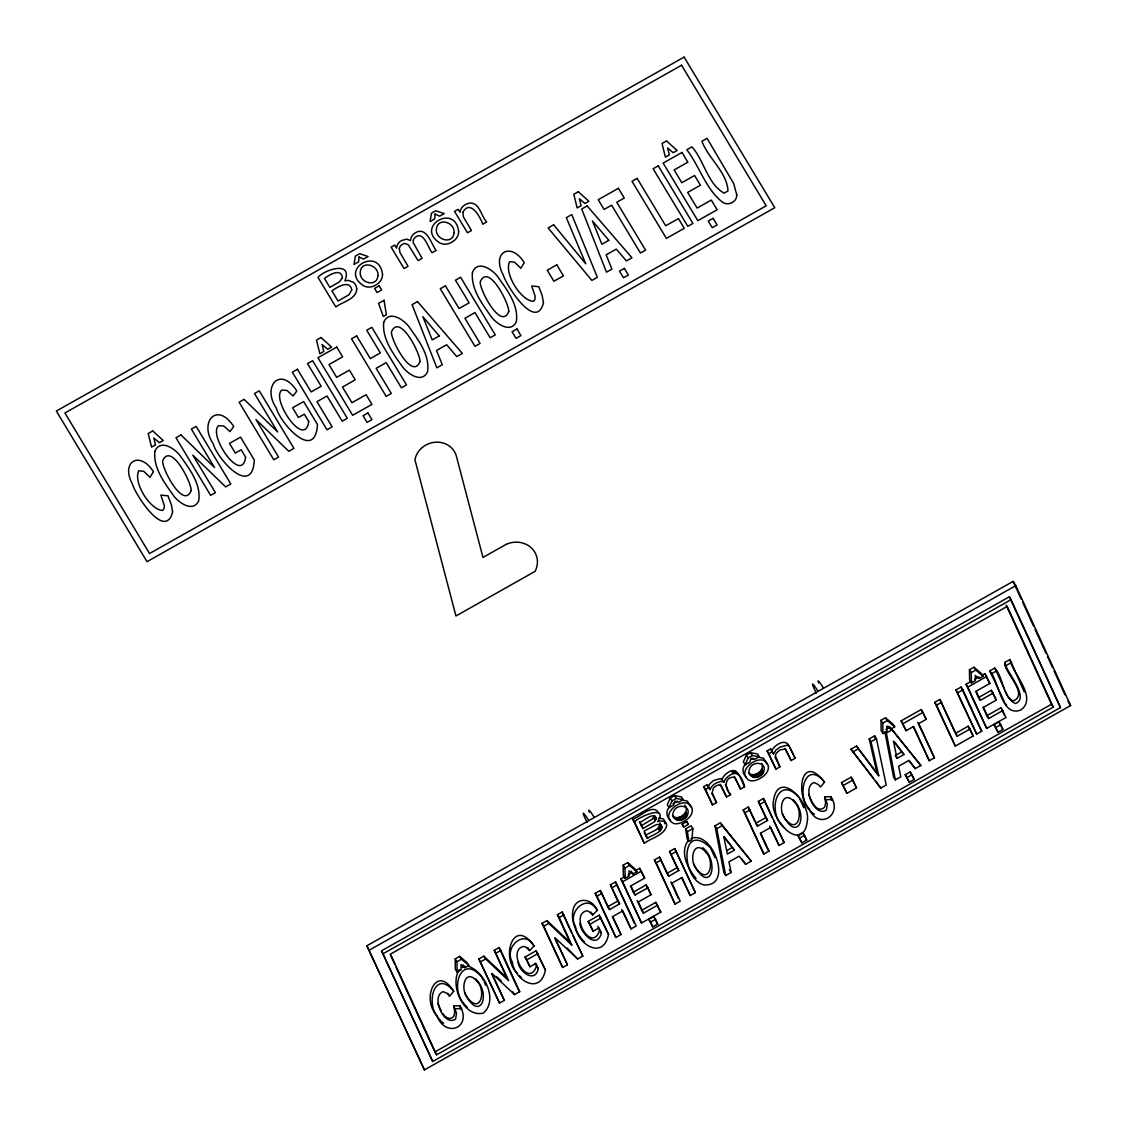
<?xml version="1.0" encoding="UTF-8"?>
<svg xmlns="http://www.w3.org/2000/svg" width="1127" height="1127" viewBox="0 0 1127 1127"><rect width="100%" height="100%" fill="white"/><g stroke="black" fill="none" stroke-linecap="round" stroke-linejoin="round"><path stroke-width="1.5" d="M692.866 828.584L691.936 839.685L688.851 841.432L687.061 838.615L685.61 828.838L691.062 825.767L692.866 828.584L687.4 831.67L688.851 841.432M647.49 838.375L644.151 831.078L656.661 824.485L660.957 824.809C664.944 832.247 650.997 834.98 647.49 838.375L645.701 835.558C649.673 831.768 660.915 830.374 659.901 822.964M641.221 825.753L652.294 819.202L654.548 815.554L656.337 818.385L654.083 822.02L643.01 828.57L639.46 821.907M518.068 962.219C519.237 972.164 535.184 983.617 538.269 968.713L535.874 963.486L530 966.797L525.027 957.02L536.086 950.794L545.398 970.051C540.242 996.155 514.264 980.039 512.362 962.035C503.389 947.413 524.745 927.986 534.029 946.088L529.634 950.512L525.421 946.849L523.153 946.469C506.164 951.301 529.07 989.337 536.48 965.895L535.283 963.275M579.856 923.365C580.785 933.508 596.958 949.793 601.395 933.128L599 927.887L593.126 931.212L588.153 921.435L599.212 915.194L608.524 934.452C603.354 960.57 577.39 944.44 575.488 926.45C566.515 911.813 587.871 892.401 597.141 910.489L592.76 914.913L588.548 911.25L586.265 910.87C569.29 915.702 592.196 953.752 599.606 930.31L597.803 926.38M672.509 815.666C678.144 821.907 690.541 812.088 684.906 805.143M687.512 814.849C691.457 804.875 676.439 803.354 673.509 811.637C669.537 821.583 684.596 823.175 687.512 814.849L685.723 812.032M748.61 772.756C753.766 778.546 765.318 770.474 761.739 763.5M763.599 771.939C767.557 761.965 752.526 760.457 749.596 768.727C745.637 778.687 760.697 780.264 763.599 771.939L761.81 769.121M670.227 798.029L667.269 804.805L669.058 807.622L673.65 805.03L675.045 801.156L678.623 802.227L683.173 799.663L681.384 796.845L674.51 795.62L670.227 798.029L672.016 800.86L669.058 807.622M746.328 755.132L743.369 761.894L745.158 764.712L749.751 762.134L751.146 758.246L754.724 759.33L759.274 756.766L757.471 753.935L750.61 752.709L746.328 755.132L748.117 757.95L745.158 764.712M723.985 782.011L720.702 781.363L716.068 783.082A9.565 5.903 -32.4 0 0 710.869 787.886L710.038 789.633L708.249 786.815L709.08 785.054A9.565 5.903 -32.4 0 1 714.279 780.264L720.745 778.574L723.985 782.011L724.957 779.969A9.326 5.762 -32.4 0 1 730.071 775.193C738.157 768.966 743.214 780.18 744.567 786.787L740.58 789.041L734.367 776.531M722.196 779.18L723.168 777.151A9.326 5.762 -32.4 0 1 728.281 772.375C738.27 765.332 740.946 780.729 744.567 786.787M785.068 748.356L791.14 760.528L795.155 758.274L789.435 746.412L787.308 745.186L779.87 747.116L775.813 750.202L773.488 753.893L771.699 751.075C773.883 745.201 785.406 737.791 789.027 745.989M459.393 969.586C449.067 984.589 463.775 1018.428 483.511 1012.99C498.402 999.945 484.314 971.037 467.818 966.093M688.217 840.559C679.525 852.294 687.738 868.706 696.077 878.356M669.649 806.636C666.029 810.116 665.86 816.511 669.959 819.681M745.75 763.726C742.115 767.205 741.96 773.601 746.06 776.771M453.744 1005.96L456.491 1013.187L455.576 1019.118C444.108 1027.176 430.444 996.409 443.108 991.619L447.532 993.648L449.532 996.127L453.716 991.295C436.346 963.176 421.146 998.747 436.572 1015.047C445.404 1039.122 472.622 1027.542 459.901 1005.721L453.744 1005.96L454.801 1012.201L453.787 1016.286C450.631 1020.893 444.7 1017.202 442.756 1013.398M824.555 782.194L820.386 787.026L818.371 784.547L813.962 782.518C801.297 787.308 814.948 818.075 826.415 810.003L827.331 804.086L824.598 796.859L830.74 796.62C843.461 814.666 818.413 830.937 809.2 808.763C795.803 795.324 805.495 758.626 824.555 782.194C799.564 749.23 793.38 802.452 814.441 814.201M672.988 803.678L677.44 801.198M366.881 945.764L1013.103 581.391L1015.793 585.631L1070.65 705.53L424.428 1069.903L366.881 945.764L424.428 1069.903M369.571 950.005L1015.793 585.631M381.546 950.794L1009.299 596.831L1011.088 599.649L1060.465 707.559L432.712 1061.521L381.546 950.794L432.712 1061.521M383.335 953.611L1011.088 599.649M644.32 843.32L634.6 822.104C637.318 817.23 669.269 803.565 657.675 821.583L660.647 820.865L664.986 821.752A11.002 6.79 -32.4 0 1 666.48 826.57C663.211 835.896 651.251 837.854 644.32 843.32L632.81 819.273C639.009 817.596 653.505 802.579 658.703 813.159M672.016 800.86L676.299 798.437L683.173 799.663M748.117 757.95L752.399 755.541L759.274 756.766M740.58 789.041L734.734 777.32C724.14 775.925 724.351 788.942 730.578 794.676L726.563 796.944L721.055 785.575L718.223 784.984A6.72 4.142 -32.4 0 0 713.349 788.182L712.179 792.69L716.504 802.607L712.503 804.875L703.671 786.674L707.263 784.66L710.038 789.633M791.14 760.528L785.294 749.061L780.053 749.849L776.109 753.399L775.418 755.724L779.926 766.853L775.911 769.121L767.093 750.92L770.699 748.891L773.488 753.893M712.503 804.875L705.46 789.506L709.052 787.477M775.911 769.121L768.882 753.738L772.488 751.709M683.737 827.007L688.301 824.429L686.949 821.47L682.384 824.048L683.737 827.007L681.948 824.189M455.167 958.922L459.675 956.372L467.071 962.655L468.86 965.473L464.944 967.684L461.013 964.627L461.056 969.882L457.125 972.094L455.322 969.276L455.167 958.922L456.956 961.74L457.125 972.094M623.161 865.17L627.669 862.634L635.05 868.917L636.854 871.734L632.937 873.946L629.007 870.889L629.049 876.13L625.105 878.356L623.316 875.524L623.161 865.17L624.95 868.001L625.105 878.356M969.445 669.748L973.953 667.212L981.335 673.495L983.124 676.313L979.208 678.524L975.278 675.467L975.334 680.708L971.389 682.934L969.6 680.102L969.445 669.748L971.235 672.58L971.389 682.934M880.99 720.322L885.498 717.786L892.894 724.055L894.683 726.887L890.767 729.099L886.836 726.027L886.879 731.282L882.948 733.508L881.145 730.676L880.99 720.322L882.779 723.14L882.948 733.508M456.956 961.74L461.464 959.204L468.86 965.473M624.95 868.001L629.458 865.451L636.854 871.734M971.235 672.58L975.743 670.03L983.124 676.313M882.779 723.14L887.287 720.604L894.683 726.887M478.862 958.978L483.849 956.161L506.868 977.856L494.26 950.3L499.022 947.61L500.811 950.427L519.688 991.69L514.546 994.592L491.992 973.474L504.304 1000.382L499.529 1003.058L478.862 958.978L499.529 1003.058M569.98 942.257L557.372 914.701L562.148 912.025L582.814 956.105L577.672 959.007L555.104 937.875L567.416 964.782L562.655 967.473L541.988 923.393L546.975 920.576L569.98 942.257L571.783 945.088L548.764 923.393L546.975 920.576M631.064 928.902L622.808 910.855L612.75 916.533L621.005 934.565L615.877 937.467L595.211 893.373L600.339 890.485L609.566 909.545L619.611 903.882L610.397 884.822L615.525 881.92L636.192 926L631.064 928.902L621.71 909.531M657.647 905.164L643.447 913.166L641.657 910.348L655.858 902.347L660.831 912.109L641.502 923.013L620.822 878.933L625.175 876.482M628.077 874.848L630.979 873.214M635.318 870.762L639.671 868.311L644.658 878.102L630.951 885.836L635.135 894.993L647.884 887.794L646.095 884.963L633.346 892.161L635.135 894.993M690.245 895.528L681.99 877.482L671.946 883.159L680.201 901.191L675.059 904.093L654.393 860L659.52 857.112L668.748 876.172L678.806 870.509L669.579 851.448L674.707 848.546L695.387 892.626L690.245 895.528L681.581 877.665M714.955 825.866L720.378 822.795L751.216 861.141L745.637 864.296L739.129 856.168L728.972 861.901L731.169 872.453L725.718 875.524L723.928 872.707L714.955 825.866L716.744 828.683L725.718 875.524M779.011 845.475L770.755 827.429L760.697 833.107L768.952 851.139L763.824 854.041L743.158 809.961L748.286 807.059L757.513 826.119L767.557 820.456L758.344 801.396L763.472 798.494L784.138 842.587L779.011 845.475L769.656 826.119M850.984 749.159L856.548 746.018L878.75 775.742L871.002 741.707L869.213 738.875L874.651 735.804L876.44 738.636L886.216 785.026L880.736 788.111L850.984 749.159L873.58 778.348M885.935 729.451L890.006 727.154L920.858 765.501L915.279 768.642L908.771 760.528L898.613 766.247L900.797 776.799L895.359 779.87L893.57 777.052L884.906 731.888M929.296 760.739L913.617 726.45L906.08 730.705L901.093 720.9L921.28 709.517L926.267 719.322L918.744 723.562L934.438 757.837L929.296 760.739L913.25 726.746M955.992 689.949L961.12 687.047L962.923 689.879L981.8 731.141L976.658 734.029L955.992 689.949L976.658 734.029M1002.833 710.531L988.633 718.533L986.843 715.715L1001.044 707.7L1006.017 717.476L986.688 728.38L966.008 684.3L971.812 681.032M974.714 679.384L979.053 676.933M981.955 675.298L984.857 673.664L989.844 683.469L976.137 691.203L980.321 700.346L993.07 693.161L991.281 690.33L978.518 697.528L980.321 700.346M989.661 670.959L994.789 668.072C1003.819 677.721 1002.636 698.148 1015.582 703.53C1030.43 697.359 1005.27 671.016 1004.791 662.422L1009.933 659.534C1011.933 672.988 1037.826 696.866 1021.09 709.869C1000.677 718.293 998.874 679.257 989.661 670.959L1004.425 701.797M969.981 729.056L973.164 736.001L955.273 746.088L934.748 702.346L939.89 699.458L957.217 736.241L969.981 729.056L968.192 726.225L955.428 733.423L957.217 736.241M480.651 961.796L485.638 958.992L508.657 980.673L494.26 950.3M496.049 953.118L500.811 950.427M562.655 967.473L543.778 926.211L548.764 923.393M571.783 945.088L559.175 917.533L563.937 914.842M615.877 937.467L597 896.204L602.128 893.302M612.186 887.639L617.314 884.737M641.502 923.013L622.625 881.751L641.46 871.129M675.059 904.093L656.182 862.831L661.31 859.929M671.368 854.266L676.496 851.364M716.744 828.683L722.168 825.626L751.216 861.141M763.824 854.041L744.947 812.778L750.075 809.89M760.133 804.213L765.261 801.325M852.773 751.977L858.337 748.835L878.75 775.742M871.002 741.707L876.44 738.636M891.809 729.972L886.371 733.029L895.359 779.87M906.08 730.705L902.882 723.731L923.083 712.334M957.781 692.767L962.923 689.879M986.688 728.38L967.811 687.118L986.646 676.496M991.45 673.777L996.578 670.889M1006.594 665.254L1011.722 662.352M955.273 746.088L936.551 705.164L941.679 702.276M609.566 909.545L607.763 906.728L617.821 901.051L610.397 884.822M669.579 851.448L677.003 867.677L666.959 873.355L668.748 876.172M758.344 801.396L765.768 817.638L755.71 823.302L757.513 826.119M530 966.797L526.816 959.852L537.889 953.611M593.126 931.212L589.942 924.253L601.001 918.012M841.531 782.603L851.11 777.193L852.9 780.025L856.52 787.928L846.941 793.323L841.531 782.603L846.941 793.323M726.971 850.448L732.508 847.321L734.311 850.152L727.366 854.055L723.802 836.812L734.311 850.152M902.149 751.681L895.218 755.583L897.007 758.415L903.939 754.498L894.796 742.341M843.334 785.42L852.9 780.025M647.884 887.794L651.068 894.739L638.319 901.938L643.447 913.166M993.07 693.161L996.254 700.106L983.491 707.305L988.633 718.533M648.87 919.28L653.73 916.533L655.534 919.35L657.703 924.098L652.829 926.845L648.87 919.28L652.829 926.845M797.86 835.262L802.72 832.515L804.523 835.346L806.693 840.094L801.818 842.841L797.86 835.262L801.818 842.841M905.305 774.686L910.179 771.939L911.968 774.756L914.138 779.504L909.264 782.251L905.305 774.686L909.264 782.251M994.056 724.647L998.916 721.9L1000.72 724.717L1002.889 729.465L998.015 732.212L994.056 724.647L998.015 732.212M650.659 922.097L655.534 919.35M799.649 838.094L804.523 835.346M907.094 777.503L911.968 774.756M995.845 727.464L1000.72 724.717M1006.143 605.143L1051.491 704.262L434.811 1051.984L436.614 1054.802L1053.28 707.08L1007.2 606.368L390.52 954.09L436.614 1054.802M751.146 759.471L753.54 758.288M690.95 838.516C712.602 829.571 734.001 887.372 703.685 884.864C680.469 878.37 680.454 820.343 709.94 847.25M462.126 967.529L464.944 966.388M826.387 799.677L832.529 799.437M455.547 1008.778L461.69 1008.538M758.006 757.076L763.528 758.217L766.67 763.881M681.905 799.987L687.442 801.128L690.569 806.791M658.844 818.047L663.197 818.92A11.002 6.79 -32.4 0 1 664.676 823.752M441.714 1021.795L443.601 1023.302M567.106 947.962L577.672 959.007M496.458 976.517L501.473 981.208M584.504 942.003C575.869 933.212 569.515 919.393 573.84 907.122C578.884 895.683 593.887 900.121 597.141 910.489M519.462 975.686L521.392 977.602M782.152 825.302L784.843 828.317M464.563 1004.368L467.254 1007.383M798.705 797.212C778.264 774.432 767.431 809.792 781.434 824.344M481.116 976.278C460.689 953.512 449.856 988.858 463.845 1003.41M439.051 1018.794L440.826 1020.794M785.773 819.597C798.775 835.234 803.537 810.665 794.817 802.424M697.007 869.65C710.024 885.287 714.772 860.704 706.051 852.477M468.184 998.663C481.201 1014.314 485.948 989.731 477.228 981.49M891.091 728.465L920.858 765.501M794.944 802.579C782.18 787.209 777.095 811.637 785.871 819.766M702.684 847.715C720.576 862.155 709.954 896.557 693.683 863.761M706.178 852.618C693.415 837.262 688.329 861.69 697.106 869.805M477.355 981.645C464.592 966.276 459.506 990.703 468.283 998.832M453.716 991.295C434.656 967.727 424.964 1004.425 438.361 1017.864M1008.369 697.204L1011.792 700.388L1013.793 700.712C1028.965 693.598 1003.326 671.875 1004.791 662.422M909.151 760.401L915.279 768.642M741.679 858.76L745.637 864.296M903.939 754.498L893.429 741.157L897.007 758.415M724.112 836.657L731.465 845.997M1005.03 703.163L1006.622 705.192M875.721 781.124L880.736 788.111M517.631 973.474C499.994 958.161 513.447 915.772 534.029 946.088M1067.959 701.29L1070.65 705.53M1060.465 707.559L1009.299 596.831M1051.491 704.262L1053.28 707.08M989.844 683.469L984.857 673.664M996.254 700.106L991.281 690.33M973.953 667.212L975.743 670.03M1002.889 729.465L998.916 721.9M966.008 684.3L967.811 687.118M980.011 728.31L981.8 731.141M973.164 736.001L968.192 726.225M934.748 702.346L936.551 705.164M926.267 719.322L921.28 709.517M934.438 757.837L917.674 722.294M901.093 720.9L902.882 723.731M885.498 717.786L887.287 720.604M888.964 726.267L890.767 729.099M914.138 779.504L910.179 771.939M856.548 746.018L858.337 748.835M856.52 787.928L851.11 777.193M795.155 758.274L789.759 747.567M779.926 766.853L774.925 757.034M767.093 750.92L768.882 753.738M806.693 840.094L802.72 832.515M750.61 752.709L752.399 755.541M761.049 770.361L762.852 773.178M760.091 771.488L761.88 774.305M758.908 772.502L760.697 775.32M757.513 773.404L759.316 776.221M756.034 774.122L757.823 776.94M754.597 774.587L756.386 777.405M753.202 774.784L754.991 777.616M751.85 774.742L753.639 777.56M784.138 842.587L773.643 820.724M765.768 817.638L767.557 820.456M735.438 770.826L737.227 773.657M734.269 770.586L736.072 773.404M732.973 770.614L734.762 773.446M731.536 770.924L733.325 773.756M743.158 809.961L744.947 812.778M767.163 848.321L768.952 851.139M728.789 791.858L730.578 794.676M726.563 796.944L720.195 784.138M716.504 802.607L711.799 793.408M703.671 786.674L705.46 789.506M720.378 822.795L722.168 825.626M729.366 869.635L731.169 872.453M674.51 795.62L676.299 798.437M684.962 813.271L686.752 816.089M683.99 814.398L685.779 817.216M682.807 815.413L684.596 818.23M686.512 821.611L688.301 824.429M681.426 816.3L683.216 819.132M679.933 817.033L681.736 819.85M678.496 817.484L680.299 820.315M685.61 828.838L687.4 831.67M677.102 817.695L678.905 820.526M675.763 817.653L677.552 820.47M660.183 824.006L661.972 826.824M660.07 825.105L661.859 827.936M654.294 816.737L656.083 819.568M659.647 826.204L661.436 829.035M653.547 817.963L655.336 820.78M658.971 827.218L660.76 830.036M657.999 828.204L659.788 831.022M695.387 892.626L674.707 848.546M677.003 867.677L678.806 870.509M632.81 819.273L634.6 822.104M654.393 860L656.182 862.831M644.658 878.102L639.671 868.311M651.068 894.739L646.095 884.963M659.041 909.292L660.831 912.109M627.669 862.634L629.458 865.451M631.134 871.115L632.937 873.946M657.703 924.098L653.73 916.533M620.822 878.933L622.625 881.751M617.821 901.051L619.611 903.882M595.211 893.373L597 896.204M621.005 934.565L612.341 916.716M608.524 934.452L599.212 915.194M590.971 912.095L592.76 914.913M599.606 930.31L601.395 933.128M588.153 921.435L589.942 924.253M557.372 914.701L559.175 917.533M582.814 956.105L573.037 935.819M541.988 923.393L543.778 926.211M567.416 964.782L554.766 938.213M545.398 970.051L536.086 950.794M527.845 947.68L529.634 950.512M536.48 965.895L538.269 968.713M525.027 957.02L526.816 959.852M517.899 988.872L519.688 991.69M512.757 991.774L514.546 994.592M483.849 956.161L485.638 958.992M504.304 1000.382L491.64 973.813M459.675 956.372L461.464 959.204M463.141 964.867L464.944 967.684M447.743 993.31L449.532 996.127M793.154 799.747C809.764 815.765 796.704 844.517 782.448 813.722M475.566 978.828C492.175 994.831 479.116 1023.598 464.859 992.788M799.466 798.24L803.805 807.721M710.7 848.293L715.039 857.774M481.877 977.306L483.469 980.405M441.037 1010.51L437.797 1003.453M1005.016 690.414L1007.693 695.852M1013.103 581.391L1021.147 598.972M1022.612 602.17L1033.586 626.161M1035.051 629.359L1046.011 653.336M1047.476 656.534L1052.604 667.719M1054.069 670.917L1065.029 694.894M1009.933 659.534L1024.232 691.936M994.789 668.072L1004.284 688.822M1001.044 707.7L1004.227 714.659M975.728 691.429L978.518 697.528M982.983 707.291L986.843 715.715M961.12 687.047L979.278 726.732M939.89 699.458L954.724 731.874M816.258 693.204L814.103 688.498A21.385 1.423 60.6 0 1 817.822 690.978M770.699 748.891L771.699 751.075M763.472 798.494L772.192 817.54M748.286 807.059L755.048 821.822M760.288 833.29L766.473 846.814M725.379 784.42L728.098 790.365M707.263 784.66L708.249 786.815M659.52 857.112L666.282 871.875M670.833 881.835L678.398 898.374M643.01 828.57L640.08 822.161C644.151 821.245 653.392 811.158 656.337 818.385M644.362 832.642L645.701 835.558M655.858 902.347L658.407 907.897M630.542 886.061L633.346 892.161M637.164 900.515L641.657 910.348M615.525 881.92L634.402 923.182M586.998 822.471L584.843 817.765A21.385 1.423 60.6 0 1 588.576 820.245M600.339 890.485L607.763 906.728M562.148 912.025L571.586 932.649M499.022 947.61L517.18 987.28M390.196 954.456L394.591 964.05M396.042 967.248L434.092 1050.378M808.651 794.352C810.736 800.142 816.99 814.342 824.626 807.186L825.654 803.1L824.598 796.859M484.272 981.955L485.568 985.181M869.213 738.875L876.961 772.925M830.74 796.62L831.515 800.156M459.901 1005.721L460.675 1009.257M874.651 735.804L875.369 739.242M818.625 683.004A21.385 1.423 60.6 0 1 823.358 687.864M589.365 812.271A21.385 1.423 60.6 0 1 594.112 817.131M399.31 248.475L399.958 252.49L408.044 266.296L404.029 268.564L391.125 247.109L394.704 245.08L396.521 248.095L396.958 245.94A9.565 8.777 -20.6 0 1 401.592 240.544L406.509 239.107L410.538 240.53L411.059 238.036A9.326 8.551 -20.6 0 1 415.595 232.655C426.837 226.147 431.5 244.545 436.107 250.476L432.12 252.716C428.147 248.363 423.583 229.302 414.539 237.98A5.959 5.466 -20.6 0 0 413.299 242.812L422.118 258.365L418.103 260.633L408.185 244.7L404.706 243.418A6.72 6.156 -20.6 0 0 399.958 246.771L399.31 248.475M807.51 819.301C804.537 854.942 770.643 821.879 773.263 802.17C777.221 768.065 809.214 800.452 807.51 819.301M692.372 809.623C692.598 816.695 685.47 821.301 679.468 823.288A11.439 7.058 -32.4 0 1 673.34 823.344C657.083 813.708 688.343 791.703 692.372 809.623M768.459 766.712C768.684 773.784 761.57 778.405 755.555 780.377A11.439 7.058 -32.4 0 1 749.441 780.433C733.184 770.798 764.444 748.793 768.459 766.712M245.601 457.083C241.953 485.371 207.438 434.543 218.708 425.682L223.879 426.048L229.936 431.613L233.726 426.57C217.046 400.747 198.634 422.329 213.214 443.714C217.088 458.745 252.11 498.092 254.35 460.084L240.544 437.149L229.485 443.39L235.318 453.082L241.192 449.772L245.601 457.083M308.713 421.484C305.079 449.772 270.565 398.944 281.82 390.083L287.005 390.463L293.062 396.014L296.852 390.984C280.172 365.148 261.76 386.744 276.326 408.115C280.2 423.146 315.236 462.507 317.476 424.499L303.656 401.564L292.597 407.791L298.444 417.497L304.318 414.187L308.713 421.484M356.724 288.921C356.371 299.528 342.383 301.67 335.846 307.009L318.025 277.383C324.435 269.536 353.145 260.464 344.89 280.806L348.158 280.384L353.512 282.313A11.002 10.087 -20.6 0 1 356.724 288.921M172.614 511.996C165.077 541.016 135.381 494.373 132.549 484.413C120.04 461.225 140.255 450.406 153.399 471.762L149.976 477.383L143.833 471.368L138.804 470.734C132.873 482.229 149.863 509.728 162.584 510.461L164.035 508.657L164.331 505.53L160.865 495.077L167.993 495.838L171.417 504.91L172.614 511.996M543.453 302.895C535.917 331.916 506.234 285.272 503.389 275.298C490.879 252.11 511.109 241.291 524.238 262.661L520.815 268.268L514.687 262.267L509.643 261.633C503.727 273.128 520.716 300.627 533.423 301.36L534.888 299.557L535.17 296.429L531.705 285.976L538.833 286.737L542.256 295.809L543.453 302.895M359.034 257.026L358.583 261.887L353.991 264.465L355.399 256.097L359.668 253.688L368.092 256.519L363.542 259.083L359.034 257.026M435.121 214.116L434.67 218.976L430.077 221.568L431.486 213.186L435.769 210.777L444.193 213.609L439.643 216.173L435.121 214.116M377.954 275.58C377.066 287.906 359.288 283.004 360.231 272.17C361.203 259.914 378.897 264.775 377.954 275.58M454.054 232.683C453.153 245.01 435.388 240.093 436.332 229.26C437.29 217.004 454.998 221.864 454.054 232.683M191.181 490.569C183.602 509.883 162.189 469.494 162.612 461.013C170.557 441.53 191.449 482.074 191.181 490.569M420.005 361.542C412.426 380.856 391.013 340.467 391.435 332C399.381 312.517 420.272 353.047 420.005 361.542M508.77 311.489C501.191 330.803 479.778 290.414 480.201 281.947C488.146 262.464 509.038 302.994 508.77 311.489M351.737 289.893L349.06 294.682L338.072 301.064L331.944 290.893C336.719 287.371 349.891 279.102 351.737 289.893M382.56 274.622C382.504 280.947 376.841 285.793 370.938 286.906A11.439 10.495 -20.6 0 1 363.782 285.892C338.297 269.762 379.278 245.489 382.56 274.622M458.661 231.711C458.59 238.036 452.927 242.883 447.039 243.995A11.439 10.495 -20.6 0 1 439.882 242.981C414.398 226.851 455.364 202.592 458.661 231.711M154.878 451.406C153.23 467.733 164.049 482.286 173.051 494.908C178.08 502.473 193.083 513.151 198.746 500.754C201.127 484.328 189.9 469.565 180.926 456.886C175.868 449.039 160.147 438.22 154.878 451.406M383.701 322.392C382.053 338.706 392.872 353.258 401.874 365.881C406.903 373.446 421.907 384.138 427.57 371.727C429.95 355.301 418.723 340.537 409.749 327.858C404.692 320.012 388.97 309.192 383.701 322.392M472.452 272.34C470.818 288.667 481.638 303.205 490.639 315.828C495.669 323.407 510.672 334.085 516.335 321.674C518.716 305.248 507.474 290.484 498.514 277.805C493.457 269.959 477.735 259.154 472.452 272.34M736.776 194.929C737.058 201.803 728.366 206.114 722.816 202.409C705.699 189.308 699.628 166.345 686.794 149.75L691.922 146.862C704.136 160.358 707.559 183.983 724.097 193.14L727.957 190.998C727.267 172.346 708.066 158.259 701.924 141.213L707.052 138.325L733.663 183.462L736.776 194.929M462.901 212.172L463.38 216.863L471.466 230.542L467.451 232.796L454.533 211.341L458.14 209.312L459.985 212.355C460.422 207.354 465.042 203.818 469.748 203.057C479.736 202.325 481.201 216.511 486.681 221.949L482.68 224.217C480.553 217.187 470.213 199.014 462.901 212.172M342.425 277.862L339.326 281.933L329.845 287.399L324.449 278.439C328.845 275.087 341.481 267.381 342.425 277.862M684.103 57.097L56.35 411.059L147.017 561.669L774.77 207.706L684.103 57.097M681.581 65.239L64.915 412.961L149.539 553.526L766.205 205.804L681.581 65.239M379.151 285.835L374.587 288.413L377.08 292.555L381.644 289.977L379.151 285.835M384.068 300.289L378.602 303.374L383.293 316.462L386.378 314.729L384.068 300.289M666.55 140.945L662.042 143.481L665.381 157.132L669.311 154.906L667.663 148.003L673.199 152.723L677.116 150.511L666.55 140.945M152.723 430.951L148.215 433.486L151.553 447.123L155.484 444.911L153.835 438.009L159.372 442.714L163.288 440.516L152.723 430.951M578.32 191.731L573.812 194.281L577.137 207.917L581.081 205.706L579.433 198.789L584.955 203.508L588.886 201.296L578.32 191.731M321.012 337.508L316.504 340.058L319.843 353.695L323.773 351.469L322.125 344.566L327.661 349.285L331.577 347.074L321.012 337.508M180.982 434.952L175.981 437.769L210.65 495.359L215.426 492.668L192.816 455.111L225.668 486.892L230.824 483.99L196.154 426.4L191.379 429.091L214.539 467.55L180.982 434.952M244.108 399.367L239.107 402.184L273.776 459.76L278.552 457.083L255.942 419.526L288.794 451.293L293.936 448.391L259.266 390.815L254.505 393.492L277.651 431.951L244.108 399.367M297.458 369.276L292.33 372.164L326.999 429.753L332.127 426.865L316.969 401.677L327.027 396.014L342.185 421.188L347.313 418.3L312.644 360.71L307.516 363.598L321.167 386.265L311.108 391.942L297.458 369.276M336.804 347.088L317.955 357.724L352.624 415.3L371.952 404.41L366.12 394.704L351.92 402.705L342.481 387.04L355.244 379.841L349.398 370.135L336.635 377.334L328.957 364.57L342.664 356.836L336.804 347.088M356.653 335.902L351.525 338.79L386.195 396.38L391.323 393.492L376.164 368.304L386.209 362.64L401.381 387.815L406.509 384.927L371.84 327.337L366.712 330.239L380.348 352.892L370.29 358.569L356.653 335.902M417.497 301.585L412.073 304.656L436.839 367.825L442.291 364.754L436.515 350.483L446.672 344.763L456.759 356.583L462.352 353.441L417.497 301.585M445.419 285.849L440.277 288.751L474.946 346.327L480.088 343.439L464.93 318.265L474.974 312.588L490.132 337.762L495.274 334.874L460.605 277.284L455.463 280.186L469.114 302.853L459.055 308.516L445.419 285.849M553.681 224.808L548.116 227.95L591.872 280.412L597.352 277.312L571.783 214.595L566.332 217.666L585.772 263.803L553.681 224.808M587.139 205.945L581.715 209.002L606.481 272.17L611.919 269.099L606.143 254.829L616.314 249.109L626.401 260.929L631.979 257.787L587.139 205.945M618.413 188.308L598.212 199.69L604.086 209.439L611.623 205.184L640.432 253.026L645.56 250.138L616.751 202.282L624.273 198.042L618.413 188.308M658.253 165.838L653.125 168.74L687.794 226.316L692.922 223.428L658.253 165.838M681.99 152.455L663.141 163.091L697.81 220.667L717.138 209.777L711.292 200.071L697.106 208.072L687.667 192.407L700.43 185.208L694.584 175.502L681.821 182.701L674.143 169.938L687.85 162.203L681.99 152.455M637.135 178.376L632.008 181.264L666.395 238.389L684.286 228.302L678.44 218.596L665.691 225.794L637.135 178.376M556.78 264.831L547.215 270.226L553.864 281.271L563.43 275.876L556.78 264.831M439.178 335.987L432.247 339.889L422.808 316.588L439.178 335.987M608.819 240.333L601.888 244.249L592.45 220.934L608.819 240.333M367.951 412.975L363.077 415.722L367.064 422.357L371.938 419.61L367.951 412.975M516.941 328.971L512.067 331.718L516.053 338.339L520.928 335.592L516.941 328.971M624.386 268.381L619.512 271.128L623.499 277.749L628.373 275.002L624.386 268.381M713.123 218.342L708.263 221.089L712.25 227.71L717.124 224.963L713.123 218.342M506.093 544.397L482.976 557.442L456.393 456.238A21.385 19.61 -20.6 0 0 435.078 442.235A21.385 19.61 -20.6 0 0 414.933 459.788L455.956 615.976L535.1 571.347A22.61 20.737 -20.6 0 0 531.254 547.807A22.61 20.737 -20.6 0 0 506.093 544.397"/></g></svg>
